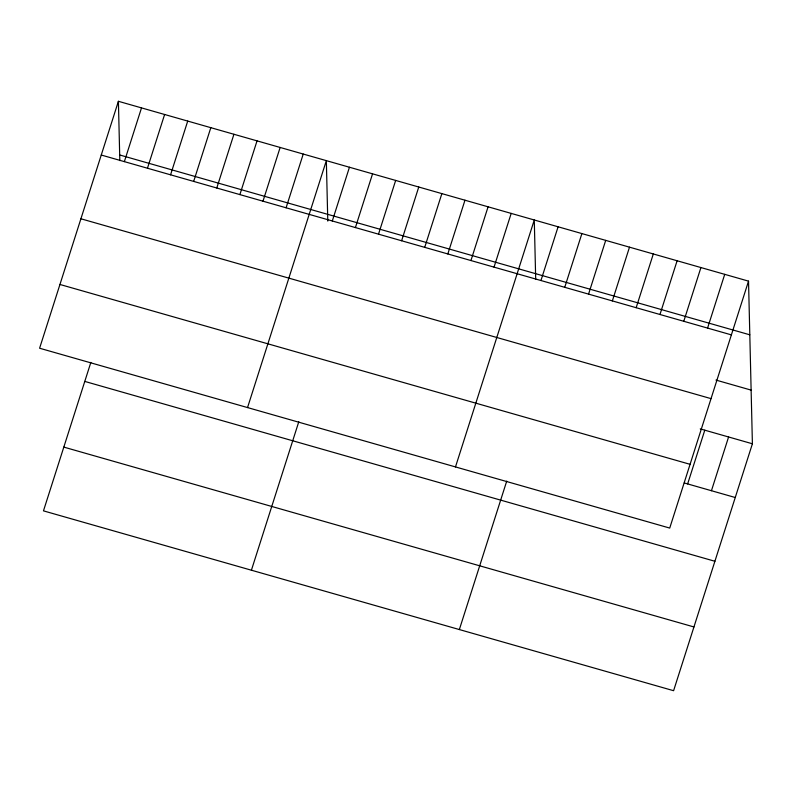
<?xml version="1.0" encoding="UTF-8"?>
<svg xmlns="http://www.w3.org/2000/svg" width="792" height="792" viewBox="0 0 792 792"><rect width="100%" height="100%" fill="white"/><g stroke="black" fill="none" stroke-linecap="round" stroke-linejoin="round"><path stroke-width="1.19" d="M118.404 101.297L39.6 348.223L669.725 528.076L748.529 281.14L118.404 101.297L119.82 160.608M124.364 161.627L141.511 107.89M147.46 168.221L164.617 114.484M90.852 362.399L43.471 510.86L673.596 690.703L752.4 443.777L748.529 281.14M170.567 174.814L187.724 121.077M193.674 181.408L210.82 127.67M216.78 188.001L233.927 134.264M239.887 194.594L257.034 140.857M262.984 201.188L280.14 147.451M286.09 207.791L303.237 154.054M247.54 407.573L326.344 160.647L327.789 221.087M332.303 220.978L349.45 167.241M355.41 227.571L372.557 173.834M251.41 570.21L298.792 421.75M378.507 234.165L395.663 180.428M401.613 240.758L418.76 187.021M424.72 247.351L441.867 193.614M447.827 253.945L464.973 200.208M470.933 260.548L488.08 206.811M494.03 267.142L511.187 213.404M455.479 466.924L534.283 219.998L535.699 279.309M540.946 280.526L558.093 226.789M564.745 287.318L581.892 233.581M459.35 629.561L506.732 481.1M588.555 294.119L605.702 240.382M612.355 300.911L629.501 247.173M636.164 307.702L653.311 253.965M659.964 314.503L677.111 260.766M683.773 321.295L700.92 267.557M707.573 328.086L724.72 274.349M687.644 483.922L704.791 430.185M711.444 490.713L728.591 436.976M119.681 154.965L749.806 334.808M101.257 155.034L731.382 334.877M715.978 380.081L751.123 390.11M80.913 218.78L711.028 398.633M700.257 428.888L752.4 443.777M59.944 284.467L690.07 464.32M684.238 482.952L735.253 497.515M84.784 381.417L714.909 561.271M63.815 447.104L693.941 626.957"/></g></svg>
